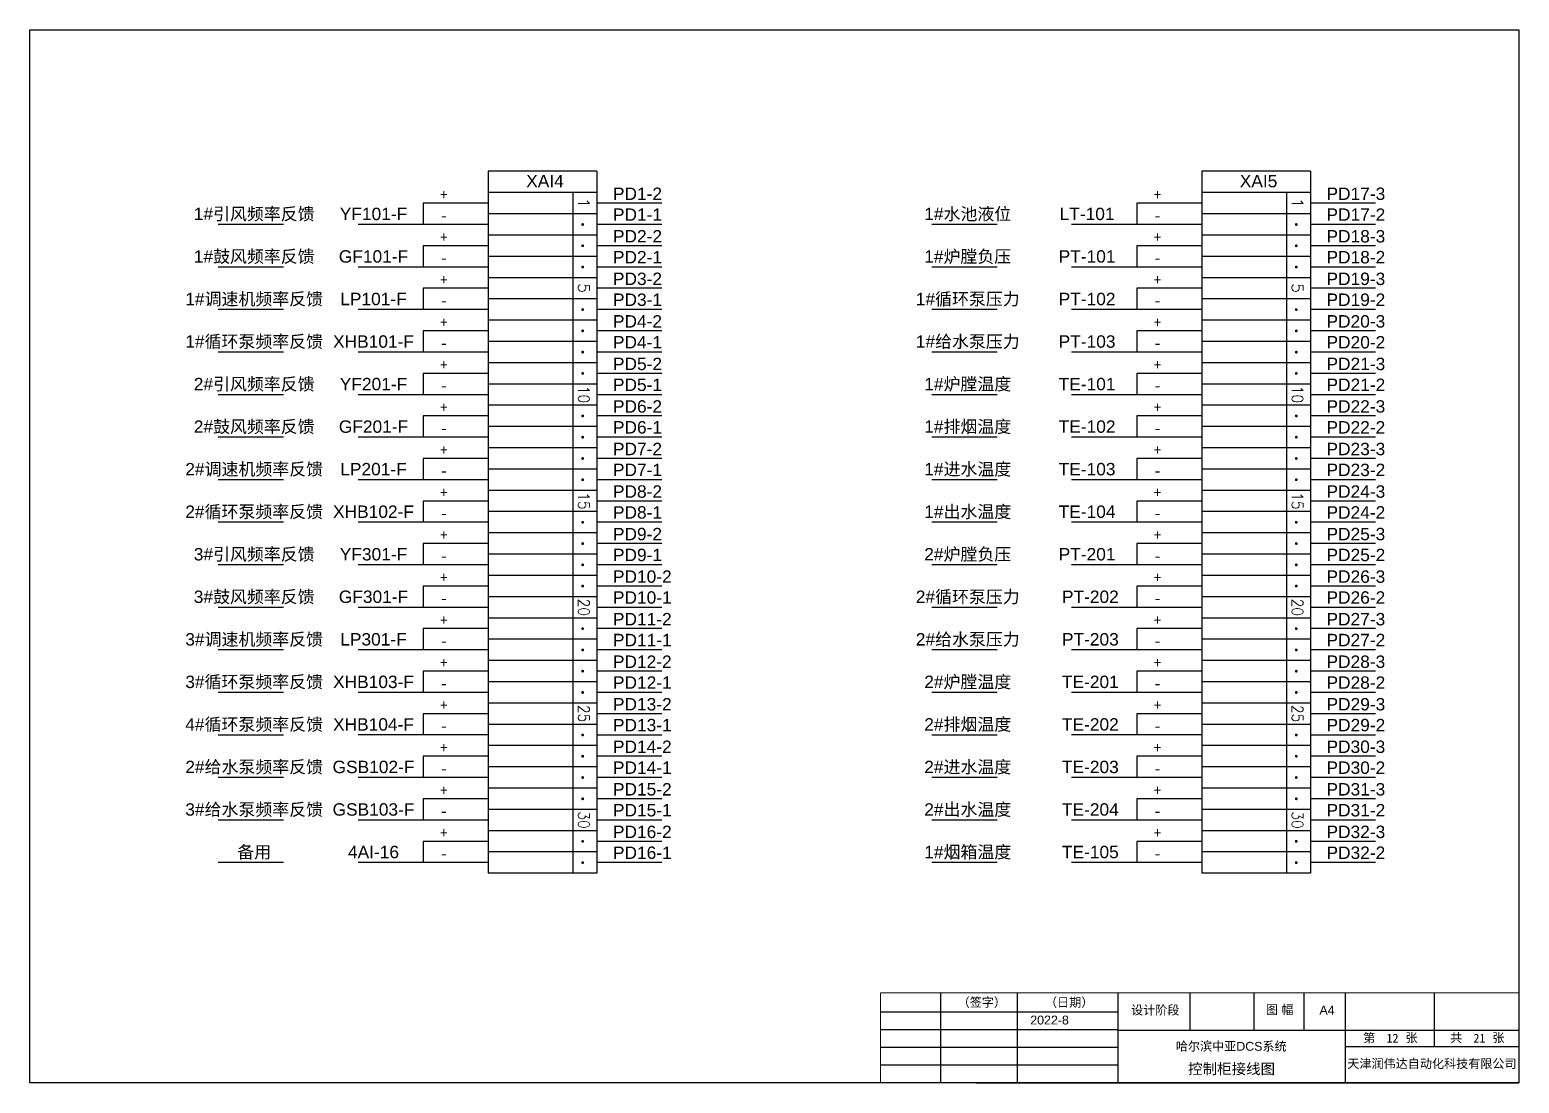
# Model space of a CAD drawing. Extents: x -156069 to -122631, y 9787 to 31117.
# Drawn here: x -151196 to -146995, y 13351 to 16323 of the extents above; entities that cross this region are included whole.
import ezdxf
from ezdxf.enums import TextEntityAlignment as Align

# ---------------------------------------------------------------- set-up
doc = ezdxf.new("R2010")
doc.units = 0
doc.layers.get('0').update_dxf_attribs({"linetype": 'CONTINUOUS'})
doc.layers.add('1', color=143, linetype='CONTINUOUS')
doc.layers.add('TEXT', color=3, linetype='CONTINUOUS')
doc.styles.add('Arial', font='arial.ttf')
doc.styles.add('ROMAND', font='romand')
doc.styles.get("Standard").update_dxf_attribs({"font": ''})
doc.styles.get('Standard').set_extended_font_data('SimSun')

msp = doc.modelspace()

# ---------------------------------------------------------------- linework, layer by layer
at = {"color": 1}
for p, q in [((-149902.62631, 15923.51787), (-149902.62631, 13943.51783)), ((-149596.56258, 15923.51787), (-149902.62631, 15923.51787)), ((-149596.56258, 15923.51787), (-149596.56258, 13943.51783)), ((-147889.70338, 15923.51787), (-147889.70338, 13943.51783)), ((-147583.63965, 15923.51787), (-147889.70338, 15923.51787)), ((-147583.63965, 15923.51787), (-147583.63965, 13943.51783)), ((-149596.56258, 15863.51783), (-149902.62631, 15863.51783)), ((-149663.89815, 15863.51783), (-149663.89815, 13943.51783)), ((-149596.56258, 15863.51785), (-149596.56258, 15803.47633)), ((-147583.63965, 15863.51783), (-147889.70338, 15863.51783)), ((-147650.97521, 15863.51783), (-147650.97521, 13943.51783)), ((-147583.63965, 15863.51785), (-147583.63965, 15803.47633)), ((-149596.56258, 15803.51783), (-149902.62631, 15803.51783)), ((-147583.63965, 15803.51783), (-147889.70338, 15803.51783)), ((-149596.56258, 15743.51783), (-149902.62631, 15743.51783)), ((-147583.63965, 15743.51783), (-147889.70338, 15743.51783)), ((-149596.56258, 15683.51783), (-149902.62631, 15683.51783)), ((-147583.63965, 15683.51783), (-147889.70338, 15683.51783)), ((-149596.56258, 15623.51783), (-149902.62631, 15623.51783)), ((-147583.63965, 15623.51783), (-147889.70338, 15623.51783)), ((-149596.56258, 15563.51783), (-149902.62631, 15563.51783)), ((-147583.63965, 15563.51783), (-147889.70338, 15563.51783)), ((-149596.56258, 15503.51783), (-149902.62631, 15503.51783)), ((-147583.63965, 15503.51783), (-147889.70338, 15503.51783)), ((-149596.56258, 15443.51783), (-149902.62631, 15443.51783)), ((-147583.63965, 15443.51783), (-147889.70338, 15443.51783)), ((-149596.56258, 15383.51783), (-149902.62631, 15383.51783)), ((-147583.63965, 15383.51783), (-147889.70338, 15383.51783)), ((-149596.56258, 15323.51783), (-149902.62631, 15323.51783)), ((-147583.63965, 15323.51783), (-147889.70338, 15323.51783)), ((-149596.56258, 15263.51783), (-149902.62631, 15263.51783)), ((-147583.63965, 15263.51783), (-147889.70338, 15263.51783)), ((-149596.56258, 15203.51783), (-149902.62631, 15203.51783)), ((-147583.63965, 15203.51783), (-147889.70338, 15203.51783)), ((-149596.56258, 15143.51783), (-149902.62631, 15143.51783)), ((-147583.63965, 15143.51783), (-147889.70338, 15143.51783)), ((-149596.56258, 15083.51783), (-149902.62631, 15083.51783)), ((-147583.63965, 15083.51783), (-147889.70338, 15083.51783)), ((-149596.56258, 15023.51783), (-149902.62631, 15023.51783)), ((-147583.63965, 15023.51783), (-147889.70338, 15023.51783)), ((-149596.56258, 14963.51783), (-149902.62631, 14963.51783)), ((-147583.63965, 14963.51783), (-147889.70338, 14963.51783)), ((-149596.56258, 14903.51783), (-149902.62631, 14903.51783)), ((-147583.63965, 14903.51783), (-147889.70338, 14903.51783)), ((-149596.56258, 14843.51783), (-149902.62631, 14843.51783)), ((-147583.63965, 14843.51783), (-147889.70338, 14843.51783)), ((-149596.56258, 14783.51783), (-149902.62631, 14783.51783)), ((-147583.63965, 14783.51783), (-147889.70338, 14783.51783)), ((-149596.56258, 14723.51783), (-149902.62631, 14723.51783)), ((-147583.63965, 14723.51783), (-147889.70338, 14723.51783)), ((-149596.56258, 14663.51783), (-149902.62631, 14663.51783)), ((-147583.63965, 14663.51783), (-147889.70338, 14663.51783)), ((-149596.56258, 14603.51783), (-149902.62631, 14603.51783)), ((-147583.63965, 14603.51783), (-147889.70338, 14603.51783)), ((-149596.56258, 14543.51783), (-149902.62631, 14543.51783)), ((-147583.63965, 14543.51783), (-147889.70338, 14543.51783)), ((-149596.56258, 14483.51783), (-149902.62631, 14483.51783)), ((-147583.63965, 14483.51783), (-147889.70338, 14483.51783)), ((-149596.56258, 14423.51783), (-149902.62631, 14423.51783)), ((-149596.56258, 14423.51783), (-149902.62631, 14423.51783)), ((-147583.63965, 14423.51783), (-147889.70338, 14423.51783)), ((-147583.63965, 14423.51783), (-147889.70338, 14423.51783)), ((-149596.56258, 14363.51783), (-149902.62631, 14363.51783)), ((-147583.63965, 14363.51783), (-147889.70338, 14363.51783)), ((-149596.56258, 14303.51783), (-149902.62631, 14303.51783)), ((-147583.63965, 14303.51783), (-147889.70338, 14303.51783)), ((-149596.56258, 14243.51783), (-149902.62631, 14243.51783)), ((-147583.63965, 14243.51783), (-147889.70338, 14243.51783)), ((-149596.56258, 14183.51783), (-149902.62631, 14183.51783)), ((-147583.63965, 14183.51783), (-147889.70338, 14183.51783)), ((-149596.56258, 14123.51783), (-149902.62631, 14123.51783)), ((-147583.63965, 14123.51783), (-147889.70338, 14123.51783)), ((-149596.56258, 14063.51783), (-149902.62631, 14063.51783)), ((-147583.63965, 14063.51783), (-147889.70338, 14063.51783)), ((-149596.56258, 14003.51783), (-149902.62631, 14003.51783)), ((-147583.63965, 14003.51783), (-147889.70338, 14003.51783)), ((-149596.56258, 13943.51783), (-149902.62631, 13943.51783)), ((-147583.63965, 13943.51783), (-147889.70338, 13943.51783))]:
    msp.add_line(p, q, dxfattribs=at)
for p, q in [((-149902.62631, 15833.51784), (-150086.33993, 15833.51784)), ((-150086.33993, 15833.51784), (-150086.33993, 15773.51783)), ((-147889.70338, 15833.51784), (-148073.41699, 15833.51784)), ((-148073.41699, 15833.51784), (-148073.41699, 15773.51783)), ((-150480.58121, 15773.43479), (-150664.29482, 15773.43479)), ((-150086.33993, 15773.51783), (-150270.05354, 15773.51783)), ((-149902.62631, 15773.51783), (-150086.33993, 15773.51783)), ((-148467.65828, 15773.43479), (-148651.37189, 15773.43479)), ((-148073.41699, 15773.51783), (-148257.13061, 15773.51783)), ((-147889.70338, 15773.51783), (-148073.41699, 15773.51783)), ((-149902.62631, 15713.51782), (-150086.33993, 15713.51782)), ((-150086.33993, 15713.51782), (-150086.33993, 15653.51781)), ((-147889.70338, 15713.51782), (-148073.41699, 15713.51782)), ((-148073.41699, 15713.51782), (-148073.41699, 15653.51781)), ((-150480.58121, 15653.43477), (-150664.29482, 15653.43477)), ((-150086.33993, 15653.51781), (-150270.05354, 15653.51781)), ((-149902.62631, 15653.51781), (-150086.33993, 15653.51781)), ((-148467.65828, 15653.43477), (-148651.37189, 15653.43477)), ((-148073.41699, 15653.51781), (-148257.13061, 15653.51781)), ((-147889.70338, 15653.51781), (-148073.41699, 15653.51781)), ((-149902.62631, 15593.51782), (-150086.33993, 15593.51782)), ((-150086.33993, 15593.51782), (-150086.33993, 15533.51781)), ((-147889.70338, 15593.51782), (-148073.41699, 15593.51782)), ((-148073.41699, 15593.51782), (-148073.41699, 15533.51781)), ((-150480.58121, 15533.43477), (-150664.29482, 15533.43477)), ((-150086.33993, 15533.51781), (-150270.05354, 15533.51781)), ((-149902.62631, 15533.51781), (-150086.33993, 15533.51781)), ((-148467.65828, 15533.43477), (-148651.37189, 15533.43477)), ((-148073.41699, 15533.51781), (-148257.13061, 15533.51781)), ((-147889.70338, 15533.51781), (-148073.41699, 15533.51781)), ((-149902.62631, 15473.51782), (-150086.33993, 15473.51782)), ((-150086.33993, 15473.51782), (-150086.33993, 15413.51781)), ((-147889.70338, 15473.51782), (-148073.41699, 15473.51782)), ((-148073.41699, 15473.51782), (-148073.41699, 15413.51781)), ((-150480.58121, 15413.43477), (-150664.29482, 15413.43477)), ((-150086.33993, 15413.51781), (-150270.05354, 15413.51781)), ((-149902.62631, 15413.51781), (-150086.33993, 15413.51781)), ((-148467.65828, 15413.43477), (-148651.37189, 15413.43477)), ((-148073.41699, 15413.51781), (-148257.13061, 15413.51781)), ((-147889.70338, 15413.51781), (-148073.41699, 15413.51781)), ((-149902.62631, 15353.51782), (-150086.33993, 15353.51782)), ((-150086.33993, 15353.51782), (-150086.33993, 15293.51781)), ((-147889.70338, 15353.51782), (-148073.41699, 15353.51782)), ((-148073.41699, 15353.51782), (-148073.41699, 15293.51781)), ((-150086.33993, 15293.51781), (-150270.05354, 15293.51781)), ((-149902.62631, 15293.51781), (-150086.33993, 15293.51781)), ((-148073.41699, 15293.51781), (-148257.13061, 15293.51781)), ((-147889.70338, 15293.51781), (-148073.41699, 15293.51781)), ((-150480.58121, 15293.43477), (-150664.29482, 15293.43477)), ((-148467.65828, 15293.43477), (-148651.37189, 15293.43477)), ((-149902.62631, 15233.51782), (-150086.33993, 15233.51782)), ((-150086.33993, 15233.51782), (-150086.33993, 15173.51781)), ((-147889.70338, 15233.51782), (-148073.41699, 15233.51782)), ((-148073.41699, 15233.51782), (-148073.41699, 15173.51781)), ((-150480.58121, 15173.43477), (-150664.29482, 15173.43477)), ((-150086.33993, 15173.51781), (-150270.05354, 15173.51781)), ((-149902.62631, 15173.51781), (-150086.33993, 15173.51781)), ((-148467.65828, 15173.43477), (-148651.37189, 15173.43477)), ((-148073.41699, 15173.51781), (-148257.13061, 15173.51781)), ((-147889.70338, 15173.51781), (-148073.41699, 15173.51781)), ((-149902.62631, 15113.51782), (-150086.33993, 15113.51782)), ((-150086.33993, 15113.51782), (-150086.33993, 15053.51781)), ((-147889.70338, 15113.51782), (-148073.41699, 15113.51782)), ((-148073.41699, 15113.51782), (-148073.41699, 15053.51781)), ((-150480.58121, 15053.43477), (-150664.29482, 15053.43477)), ((-150086.33993, 15053.51781), (-150270.05354, 15053.51781)), ((-149902.62631, 15053.51781), (-150086.33993, 15053.51781)), ((-148467.65828, 15053.43477), (-148651.37189, 15053.43477)), ((-148073.41699, 15053.51781), (-148257.13061, 15053.51781)), ((-147889.70338, 15053.51781), (-148073.41699, 15053.51781)), ((-149902.62631, 14993.51782), (-150086.33993, 14993.51782)), ((-150086.33993, 14993.51782), (-150086.33993, 14933.51781)), ((-147889.70338, 14993.51782), (-148073.41699, 14993.51782)), ((-148073.41699, 14993.51782), (-148073.41699, 14933.51781)), ((-150480.58121, 14933.43477), (-150664.29482, 14933.43477)), ((-150086.33993, 14933.51781), (-150270.05354, 14933.51781)), ((-149902.62631, 14933.51781), (-150086.33993, 14933.51781)), ((-148467.65828, 14933.43477), (-148651.37189, 14933.43477)), ((-148073.41699, 14933.51781), (-148257.13061, 14933.51781)), ((-147889.70338, 14933.51781), (-148073.41699, 14933.51781)), ((-149902.62631, 14873.51782), (-150086.33993, 14873.51782)), ((-150086.33993, 14873.51782), (-150086.33993, 14813.51781)), ((-147889.70338, 14873.51782), (-148073.41699, 14873.51782)), ((-148073.41699, 14873.51782), (-148073.41699, 14813.51781)), ((-150480.58121, 14813.43477), (-150664.29482, 14813.43477)), ((-150086.33993, 14813.51781), (-150270.05354, 14813.51781)), ((-149902.62631, 14813.51781), (-150086.33993, 14813.51781)), ((-148467.65828, 14813.43477), (-148651.37189, 14813.43477)), ((-148073.41699, 14813.51781), (-148257.13061, 14813.51781)), ((-147889.70338, 14813.51781), (-148073.41699, 14813.51781)), ((-149902.62631, 14753.51782), (-150086.33993, 14753.51782)), ((-150086.33993, 14753.51782), (-150086.33993, 14693.51781)), ((-147889.70338, 14753.51782), (-148073.41699, 14753.51782)), ((-148073.41699, 14753.51782), (-148073.41699, 14693.51781)), ((-150480.58121, 14693.43475), (-150664.29482, 14693.43475)), ((-150086.33993, 14693.51781), (-150270.05354, 14693.51781)), ((-149902.62631, 14693.51781), (-150086.33993, 14693.51781)), ((-148467.65828, 14693.43475), (-148651.37189, 14693.43475)), ((-148073.41699, 14693.51781), (-148257.13061, 14693.51781)), ((-147889.70338, 14693.51781), (-148073.41699, 14693.51781)), ((-149902.62631, 14633.51782), (-150086.33993, 14633.51782)), ((-150086.33993, 14633.51782), (-150086.33993, 14573.51781)), ((-147889.70338, 14633.51782), (-148073.41699, 14633.51782)), ((-148073.41699, 14633.51782), (-148073.41699, 14573.51781)), ((-150480.58121, 14573.43475), (-150664.29482, 14573.43475)), ((-150086.33993, 14573.51781), (-150270.05354, 14573.51781)), ((-149902.62631, 14573.51781), (-150086.33993, 14573.51781)), ((-148467.65828, 14573.43475), (-148651.37189, 14573.43475)), ((-148073.41699, 14573.51781), (-148257.13061, 14573.51781)), ((-147889.70338, 14573.51781), (-148073.41699, 14573.51781)), ((-149902.62631, 14513.51782), (-150086.33993, 14513.51782)), ((-150086.33993, 14513.51782), (-150086.33993, 14453.51781)), ((-147889.70338, 14513.51782), (-148073.41699, 14513.51782)), ((-148073.41699, 14513.51782), (-148073.41699, 14453.51781)), ((-150480.58121, 14453.43475), (-150664.29482, 14453.43475)), ((-150086.33993, 14453.51781), (-150270.05354, 14453.51781)), ((-149902.62631, 14453.51781), (-150086.33993, 14453.51781)), ((-148467.65828, 14453.43475), (-148651.37189, 14453.43475)), ((-148073.41699, 14453.51781), (-148257.13061, 14453.51781)), ((-147889.70338, 14453.51781), (-148073.41699, 14453.51781)), ((-149902.62631, 14393.51782), (-150086.33993, 14393.51782)), ((-150086.33993, 14393.51782), (-150086.33993, 14333.51781)), ((-147889.70338, 14393.51782), (-148073.41699, 14393.51782)), ((-148073.41699, 14393.51782), (-148073.41699, 14333.51781)), ((-150480.58121, 14333.43475), (-150664.29482, 14333.43475)), ((-150086.33993, 14333.51781), (-150270.05354, 14333.51781)), ((-149902.62631, 14333.51781), (-150086.33993, 14333.51781)), ((-148467.65828, 14333.43475), (-148651.37189, 14333.43475)), ((-148073.41699, 14333.51781), (-148257.13061, 14333.51781)), ((-147889.70338, 14333.51781), (-148073.41699, 14333.51781)), ((-149902.62631, 14273.51782), (-150086.33993, 14273.51782)), ((-150086.33993, 14273.51782), (-150086.33993, 14213.51781)), ((-147889.70338, 14273.51782), (-148073.41699, 14273.51782)), ((-148073.41699, 14273.51782), (-148073.41699, 14213.51781)), ((-150480.58121, 14213.43475), (-150664.29482, 14213.43475)), ((-150086.33993, 14213.51781), (-150270.05354, 14213.51781)), ((-149902.62631, 14213.51781), (-150086.33993, 14213.51781)), ((-148467.65828, 14213.43475), (-148651.37189, 14213.43475)), ((-148073.41699, 14213.51781), (-148257.13061, 14213.51781)), ((-147889.70338, 14213.51781), (-148073.41699, 14213.51781)), ((-149902.62631, 14153.51782), (-150086.33993, 14153.51782)), ((-150086.33993, 14153.51782), (-150086.33993, 14093.51781)), ((-147889.70338, 14153.51782), (-148073.41699, 14153.51782)), ((-148073.41699, 14153.51782), (-148073.41699, 14093.51781)), ((-150480.58121, 14093.43475), (-150664.29482, 14093.43475)), ((-150086.33993, 14093.51781), (-150270.05354, 14093.51781)), ((-149902.62631, 14093.51781), (-150086.33993, 14093.51781)), ((-148467.65828, 14093.43475), (-148651.37189, 14093.43475)), ((-148073.41699, 14093.51781), (-148257.13061, 14093.51781)), ((-147889.70338, 14093.51781), (-148073.41699, 14093.51781)), ((-149902.62631, 14033.51782), (-150086.33993, 14033.51782)), ((-150086.33993, 14033.51782), (-150086.33993, 13973.51781)), ((-147889.70338, 14033.51782), (-148073.41699, 14033.51782)), ((-148073.41699, 14033.51782), (-148073.41699, 13973.51781)), ((-150480.58121, 13973.43475), (-150664.29482, 13973.43475)), ((-150086.33993, 13973.51781), (-150270.05354, 13973.51781)), ((-149902.62631, 13973.51781), (-150086.33993, 13973.51781)), ((-148467.65828, 13973.43475), (-148651.37189, 13973.43475)), ((-148073.41699, 13973.51781), (-148257.13061, 13973.51781)), ((-147889.70338, 13973.51781), (-148073.41699, 13973.51781))]:
    msp.add_line(p, q)
at = {"color": 0}
for p, q in [((-149412.84897, 15833.49709), (-149596.56258, 15833.49709)), ((-147399.92604, 15833.49709), (-147583.63965, 15833.49709)), ((-149412.84897, 15773.49709), (-149596.56258, 15773.49709)), ((-147399.92604, 15773.49709), (-147583.63965, 15773.49709)), ((-149412.84897, 15713.49709), (-149596.56258, 15713.49709)), ((-147399.92604, 15713.49709), (-147583.63965, 15713.49709)), ((-149412.84897, 15653.49709), (-149596.56258, 15653.49709)), ((-147399.92604, 15653.49709), (-147583.63965, 15653.49709)), ((-149412.84897, 15593.49709), (-149596.56258, 15593.49709)), ((-147399.92604, 15593.49709), (-147583.63965, 15593.49709)), ((-149412.84897, 15533.49709), (-149596.56258, 15533.49709)), ((-147399.92604, 15533.49709), (-147583.63965, 15533.49709)), ((-149412.84897, 15473.49709), (-149596.56258, 15473.49709)), ((-147399.92604, 15473.49709), (-147583.63965, 15473.49709)), ((-149412.84897, 15413.49709), (-149596.56258, 15413.49709)), ((-147399.92604, 15413.49709), (-147583.63965, 15413.49709)), ((-149412.84897, 15353.49709), (-149596.56258, 15353.49709)), ((-147399.92604, 15353.49709), (-147583.63965, 15353.49709)), ((-149412.84897, 15293.49709), (-149596.56258, 15293.49709)), ((-147399.92604, 15293.49709), (-147583.63965, 15293.49709)), ((-149412.84897, 15233.49709), (-149596.56258, 15233.49709)), ((-147399.92604, 15233.49709), (-147583.63965, 15233.49709)), ((-149412.84897, 15173.49709), (-149596.56258, 15173.49709)), ((-147399.92604, 15173.49709), (-147583.63965, 15173.49709)), ((-149412.84897, 15113.49709), (-149596.56258, 15113.49709)), ((-147399.92604, 15113.49709), (-147583.63965, 15113.49709)), ((-149412.84897, 15053.49709), (-149596.56258, 15053.49709)), ((-147399.92604, 15053.49709), (-147583.63965, 15053.49709)), ((-149412.84897, 14993.49709), (-149596.56258, 14993.49709)), ((-147399.92604, 14993.49709), (-147583.63965, 14993.49709)), ((-149412.84897, 14933.49709), (-149596.56258, 14933.49709)), ((-147399.92604, 14933.49709), (-147583.63965, 14933.49709)), ((-149412.84897, 14873.49709), (-149596.56258, 14873.49709)), ((-147399.92604, 14873.49709), (-147583.63965, 14873.49709)), ((-149412.84897, 14813.49709), (-149596.56258, 14813.49709)), ((-147399.92604, 14813.49709), (-147583.63965, 14813.49709)), ((-149412.84897, 14753.49709), (-149596.56258, 14753.49709)), ((-147399.92604, 14753.49709), (-147583.63965, 14753.49709)), ((-149412.84897, 14693.49709), (-149596.56258, 14693.49709)), ((-147399.92604, 14693.49709), (-147583.63965, 14693.49709)), ((-149412.84897, 14633.49709), (-149596.56258, 14633.49709)), ((-147399.92604, 14633.49709), (-147583.63965, 14633.49709)), ((-149412.84897, 14573.49709), (-149596.56258, 14573.49709)), ((-147399.92604, 14573.49709), (-147583.63965, 14573.49709)), ((-149412.84897, 14513.49709), (-149596.56258, 14513.49709)), ((-147399.92604, 14513.49709), (-147583.63965, 14513.49709)), ((-149412.84897, 14453.49709), (-149596.56258, 14453.49709)), ((-147399.92604, 14453.49709), (-147583.63965, 14453.49709)), ((-149412.84897, 14393.49709), (-149596.56258, 14393.49709)), ((-147399.92604, 14393.49709), (-147583.63965, 14393.49709)), ((-149412.84897, 14333.49709), (-149596.56258, 14333.49709)), ((-147399.92604, 14333.49709), (-147583.63965, 14333.49709)), ((-149412.84897, 14273.49709), (-149596.56258, 14273.49709)), ((-147399.92604, 14273.49709), (-147583.63965, 14273.49709)), ((-149412.84897, 14213.49709), (-149596.56258, 14213.49709)), ((-147399.92604, 14213.49709), (-147583.63965, 14213.49709)), ((-149412.84897, 14153.49709), (-149596.56258, 14153.49709)), ((-147399.92604, 14153.49709), (-147583.63965, 14153.49709)), ((-149412.84897, 14093.49709), (-149596.56258, 14093.49709)), ((-147399.92604, 14093.49709), (-147583.63965, 14093.49709)), ((-149412.84897, 14033.49709), (-149596.56258, 14033.49709)), ((-147399.92604, 14033.49709), (-147583.63965, 14033.49709)), ((-147399.92604, 14033.49709), (-147583.63965, 14033.49709)), ((-149412.84897, 13973.49709), (-149596.56258, 13973.49709)), ((-147399.92604, 13973.49709), (-147583.63965, 13973.49709)), ((-147399.92604, 13973.49709), (-147583.63965, 13973.49709))]:
    msp.add_line(p, q, dxfattribs=at)
at = {"layer": '1'}
for p, q in [((-151196.11883, 16322.76884), (-146996.11885, 16322.76884)), ((-151196.11883, 13352.76884), (-151196.11883, 16322.76884)), ((-146996.11885, 16322.76884), (-146996.11885, 13352.76884)), ((-148626.96843, 13606.24269), (-148626.96843, 13351.94418)), ((-148410.59717, 13606.24269), (-148410.59717, 13351.94418)), ((-148127.17739, 13606.24269), (-148127.17739, 13351.94418)), ((-147923.67937, 13606.24269), (-147923.67937, 13501.33555)), ((-147743.05158, 13606.24269), (-147743.05158, 13501.33555)), ((-147602.28064, 13606.24269), (-147602.28064, 13501.33555)), ((-147485.66568, 13606.24269), (-147485.66568, 13351.94418)), ((-147234.45785, 13606.24269), (-147234.45785, 13453.47743)), ((-148796.1189, 13552.76884), (-148127.17739, 13552.76884)), ((-148796.1189, 13502.76884), (-148127.17739, 13502.76884)), ((-148127.17739, 13501.33555), (-147381.65458, 13501.33555)), ((-147382.91919, 13501.33555), (-146996.11885, 13501.33555)), ((-148796.1189, 13452.76884), (-148127.17739, 13452.76884)), ((-146996.11885, 13453.47743), (-147485.66568, 13453.47743)), ((-148796.1189, 13402.76884), (-148127.17739, 13402.76884)), ((-146996.11885, 13352.76884), (-151196.11883, 13352.76884)), ((-148527.5438, 13352.76884), (-148796.1189, 13352.76885)), ((-148527.5438, 13352.76884), (-146996.11885, 13352.76884))]:
    msp.add_line(p, q, dxfattribs=at)
at = {"layer": '1', "const_width": 3}
for points in [[(-148796.1189, 13606.24269), (-146996.11885, 13606.24269)], [(-148796.1189, 13352.76885), (-148796.1189, 13606.24269)]]:
    msp.add_lwpolyline(points, dxfattribs=at)
at = {"layer": 'TEXT', "const_width": 3.9501}
for points in [[(-149636.49801, 15775.49288, 1), (-149636.49801, 15771.54278, 1)], [(-147623.57508, 15775.49288, 1), (-147623.57508, 15771.54278, 1)], [(-149636.49801, 15715.49288, 1), (-149636.49801, 15711.54278, 1)], [(-147623.57508, 15715.49288, 1), (-147623.57508, 15711.54278, 1)], [(-149636.49801, 15655.49288, 1), (-149636.49801, 15651.54278, 1)], [(-147623.57508, 15655.49288, 1), (-147623.57508, 15651.54278, 1)], [(-149636.49801, 15535.49288, 1), (-149636.49801, 15531.54278, 1)], [(-147623.57508, 15535.49288, 1), (-147623.57508, 15531.54278, 1)], [(-149636.49801, 15475.49288, 1), (-149636.49801, 15471.54278, 1)], [(-147623.57508, 15475.49288, 1), (-147623.57508, 15471.54278, 1)], [(-149636.49801, 15415.49288, 1), (-149636.49801, 15411.54278, 1)], [(-147623.57508, 15415.49288, 1), (-147623.57508, 15411.54278, 1)], [(-149636.49801, 15355.49288, 1), (-149636.49801, 15351.54278, 1)], [(-147623.57508, 15355.49288, 1), (-147623.57508, 15351.54278, 1)], [(-149636.49801, 15235.49288, 1), (-149636.49801, 15231.54278, 1)], [(-147623.57508, 15235.49288, 1), (-147623.57508, 15231.54278, 1)], [(-149636.49801, 15175.49288, 1), (-149636.49801, 15171.54278, 1)], [(-147623.57508, 15175.49288, 1), (-147623.57508, 15171.54278, 1)], [(-149636.49801, 15115.49288, 1), (-149636.49801, 15111.54278, 1)], [(-147623.57508, 15115.49288, 1), (-147623.57508, 15111.54278, 1)], [(-149636.49801, 15055.49288, 1), (-149636.49801, 15051.54278, 1)], [(-147623.57508, 15055.49288, 1), (-147623.57508, 15051.54278, 1)], [(-149636.49801, 14935.49288, 1), (-149636.49801, 14931.54278, 1)], [(-147623.57508, 14935.49288, 1), (-147623.57508, 14931.54278, 1)], [(-149636.49801, 14875.49288, 1), (-149636.49801, 14871.54278, 1)], [(-147623.57508, 14875.49288, 1), (-147623.57508, 14871.54278, 1)], [(-149636.49801, 14815.49288, 1), (-149636.49801, 14811.54278, 1)], [(-147623.57508, 14815.49288, 1), (-147623.57508, 14811.54278, 1)], [(-149636.49801, 14755.49288, 1), (-149636.49801, 14751.54278, 1)], [(-147623.57508, 14755.49288, 1), (-147623.57508, 14751.54278, 1)], [(-149636.49801, 14635.49288, 1), (-149636.49801, 14631.54278, 1)], [(-147623.57508, 14635.49288, 1), (-147623.57508, 14631.54278, 1)], [(-149636.49801, 14575.49288, 1), (-149636.49801, 14571.54278, 1)], [(-147623.57508, 14575.49288, 1), (-147623.57508, 14571.54278, 1)], [(-149636.49801, 14515.49288, 1), (-149636.49801, 14511.54278, 1)], [(-147623.57508, 14515.49288, 1), (-147623.57508, 14511.54278, 1)], [(-149636.49801, 14455.49288, 1), (-149636.49801, 14451.54278, 1)], [(-147623.57508, 14455.49288, 1), (-147623.57508, 14451.54278, 1)], [(-149636.49801, 14335.49288, 1), (-149636.49801, 14331.54278, 1)], [(-147623.57508, 14335.49288, 1), (-147623.57508, 14331.54278, 1)], [(-149636.49801, 14275.49288, 1), (-149636.49801, 14271.54278, 1)], [(-147623.57508, 14275.49288, 1), (-147623.57508, 14271.54278, 1)], [(-149636.49801, 14215.49288, 1), (-149636.49801, 14211.54278, 1)], [(-147623.57508, 14215.49288, 1), (-147623.57508, 14211.54278, 1)], [(-149636.49801, 14155.49288, 1), (-149636.49801, 14151.54278, 1)], [(-147623.57508, 14155.49288, 1), (-147623.57508, 14151.54278, 1)], [(-149636.49801, 14035.49288, 1), (-149636.49801, 14031.54278, 1)], [(-147623.57508, 14035.49288, 1), (-147623.57508, 14031.54278, 1)], [(-149636.49801, 13975.49288, 1), (-149636.49801, 13971.54278, 1)], [(-147623.57508, 13975.49288, 1), (-147623.57508, 13971.54278, 1)]]:
    msp.add_lwpolyline(points, format="xyb", close=True, dxfattribs=at)

# ---------------------------------------------------------------- texts
at = {"layer": '1', "style": 'Arial'}
for s, p in [('（签字）', (-148578.72135, 13566.84092)), ('（日期）', (-148332.28427, 13566.84092)), ('设计阶段', (-148089.50452, 13544.87627)), ('图 幅', (-147709.24366, 13546.01976)), ('2022-8', (-148373.86176, 13516.9255)), ('A4', (-147558.12017, 13544.92425))]:
    msp.add_text(s, height=25, dxfattribs=at).set_placement(p)
at = {"layer": '1'}
for s, p in [('第     张', (-147434.6426, 13466.82003)), ('12', (-147369.08372, 13465.76494)), ('共     张', (-147189.45912, 13466.82003)), ('21', (-147123.90024, 13465.76494))]:
    msp.add_text(s, height=25, dxfattribs=at).set_placement(p)
at = {"layer": '1', "style": 'Arial'}
for s, height, p in [('哈尔滨中亚DCS系统', 25, (-147806.96696, 13455.31281)), ('控制柜接线图', 30, (-147805.95944, 13391.84145)), ('天津润伟达自动化科技有限公司', 25, (-147240.77101, 13406.28636))]:
    msp.add_text(s, height=height, dxfattribs=at).set_placement(p, align=Align.MIDDLE_CENTER)
at = {"layer": 'TEXT', "style": 'Arial'}
for s, p in [('XAI4', (-149742.76684, 15878.51348)), ('XAI5', (-147729.84391, 15878.51348))]:
    msp.add_text(s, height=35, dxfattribs=at).set_placement(p, align=Align.CENTER)
at = {"layer": 'TEXT'}
for s, p in [('+', (-150038.16133, 15842.80953)), ('+', (-148025.2384, 15842.80953)), ('-', (-150038.16133, 15783.90552)), ('-', (-148025.2384, 15783.90552)), ('+', (-150038.16133, 15722.80953)), ('+', (-148025.2384, 15722.80953)), ('-', (-150038.16133, 15663.90552)), ('-', (-148025.2384, 15663.90552)), ('+', (-150038.16133, 15602.80953)), ('+', (-148025.2384, 15602.80953)), ('-', (-150038.16133, 15543.90552)), ('-', (-148025.2384, 15543.90552)), ('+', (-150038.16133, 15482.80953)), ('+', (-148025.2384, 15482.80953)), ('-', (-150038.16133, 15423.90552)), ('-', (-148025.2384, 15423.90552)), ('+', (-150038.16133, 15362.80953)), ('+', (-148025.2384, 15362.80953)), ('-', (-150038.16133, 15303.90552)), ('-', (-148025.2384, 15303.90552)), ('+', (-150038.16133, 15242.80953)), ('+', (-148025.2384, 15242.80953)), ('-', (-150038.16133, 15183.90552)), ('-', (-148025.2384, 15183.90552)), ('+', (-150038.16133, 15122.80953)), ('+', (-148025.2384, 15122.80953)), ('-', (-150038.16133, 15063.90552)), ('-', (-148025.2384, 15063.90552)), ('+', (-150038.16133, 15002.80953)), ('+', (-148025.2384, 15002.80953)), ('-', (-150038.16133, 14943.90552)), ('-', (-148025.2384, 14943.90552)), ('+', (-150038.16133, 14882.80953)), ('+', (-148025.2384, 14882.80953)), ('-', (-150038.16133, 14823.90552)), ('-', (-148025.2384, 14823.90552)), ('+', (-150038.16133, 14762.80953)), ('+', (-148025.2384, 14762.80953)), ('-', (-150038.16133, 14703.90552)), ('-', (-148025.2384, 14703.90552)), ('+', (-150038.16133, 14642.80953)), ('+', (-148025.2384, 14642.80953)), ('-', (-150038.16133, 14583.90552)), ('-', (-148025.2384, 14583.90552)), ('+', (-150038.16133, 14522.80953)), ('+', (-148025.2384, 14522.80953)), ('-', (-150038.16133, 14463.90552)), ('-', (-148025.2384, 14463.90552)), ('+', (-150038.16133, 14402.80953)), ('+', (-148025.2384, 14402.80953)), ('-', (-150038.16133, 14343.90552)), ('-', (-148025.2384, 14343.90552)), ('+', (-150038.16133, 14282.80953)), ('+', (-148025.2384, 14282.80953)), ('-', (-150038.16133, 14223.90552)), ('-', (-148025.2384, 14223.90552)), ('+', (-150038.16133, 14162.80953)), ('+', (-148025.2384, 14162.80953)), ('-', (-150038.16133, 14103.90552)), ('-', (-148025.2384, 14103.90552)), ('+', (-150038.16133, 14042.80953)), ('+', (-148025.2384, 14042.80953)), ('-', (-150038.16133, 13983.90552)), ('-', (-148025.2384, 13983.90552))]:
    msp.add_text(s, height=30, dxfattribs=at).set_placement(p)
at = {"layer": 'TEXT', "style": 'ROMAND'}
for s, p in [('1', (-149649.00008, 15834.41728)), ('1', (-147636.07715, 15834.41728)), ('5', (-149649.00008, 15594.2512)), ('5', (-147636.07715, 15594.2512))]:
    msp.add_text(s, height=31.6008, rotation=270, dxfattribs=at).set_placement(p, align=Align.CENTER)
at = {"layer": 'TEXT', "color": 0, "style": 'Arial'}
for s, p in [('PD1-2', (-149551.1678, 15842.80953)), ('PD17-3', (-147538.24487, 15842.80953)), ('PD1-1', (-149551.1678, 15783.90552)), ('PD17-2', (-147538.24487, 15783.90552)), ('PD2-2', (-149551.1678, 15722.80953)), ('PD18-3', (-147538.24487, 15722.80953)), ('PD2-1', (-149551.1678, 15663.90552)), ('PD18-2', (-147538.24487, 15663.90552)), ('PD3-2', (-149551.1678, 15602.80953)), ('PD19-3', (-147538.24487, 15602.80953)), ('PD3-1', (-149551.1678, 15543.90552)), ('PD19-2', (-147538.24487, 15543.90552)), ('PD4-2', (-149551.1678, 15482.80953)), ('PD20-3', (-147538.24487, 15482.80953)), ('PD4-1', (-149551.1678, 15423.90552)), ('PD20-2', (-147538.24487, 15423.90552)), ('PD5-2', (-149551.1678, 15362.80953)), ('PD21-3', (-147538.24487, 15362.80953)), ('PD5-1', (-149551.1678, 15303.90552)), ('PD21-2', (-147538.24487, 15303.90552)), ('PD6-2', (-149551.1678, 15242.80953)), ('PD22-3', (-147538.24487, 15242.80953)), ('PD6-1', (-149551.1678, 15183.90552)), ('PD22-2', (-147538.24487, 15183.90552)), ('PD7-2', (-149551.1678, 15122.80953)), ('PD23-3', (-147538.24487, 15122.80953)), ('PD7-1', (-149551.1678, 15063.90552)), ('PD23-2', (-147538.24487, 15063.90552)), ('PD8-2', (-149551.1678, 15002.80953)), ('PD24-3', (-147538.24487, 15002.80953)), ('PD8-1', (-149551.1678, 14943.90552)), ('PD24-2', (-147538.24487, 14943.90552)), ('PD9-2', (-149551.1678, 14882.80953)), ('PD25-3', (-147538.24487, 14882.80953)), ('PD9-1', (-149551.1678, 14823.90552)), ('PD25-2', (-147538.24487, 14823.90552)), ('PD10-2', (-149551.1678, 14762.80953)), ('PD26-3', (-147538.24487, 14762.80953)), ('PD10-1', (-149551.1678, 14703.90552)), ('PD26-2', (-147538.24487, 14703.90552)), ('PD11-2', (-149551.1678, 14642.80953)), ('PD27-3', (-147538.24487, 14642.80953)), ('PD11-1', (-149551.1678, 14583.90552)), ('PD27-2', (-147538.24487, 14583.90552)), ('PD12-2', (-149551.1678, 14522.80953)), ('PD28-3', (-147538.24487, 14522.80953)), ('PD12-1', (-149551.1678, 14463.90552)), ('PD28-2', (-147538.24487, 14463.90552)), ('PD13-2', (-149551.1678, 14402.80953)), ('PD29-3', (-147538.24487, 14402.80953)), ('PD13-1', (-149551.1678, 14343.90552)), ('PD29-2', (-147538.24487, 14343.90552)), ('PD14-2', (-149551.1678, 14282.80953)), ('PD30-3', (-147538.24487, 14282.80953)), ('PD14-1', (-149551.1678, 14223.90552)), ('PD30-2', (-147538.24487, 14223.90552)), ('PD15-2', (-149551.1678, 14162.80953)), ('PD31-3', (-147538.24487, 14162.80953)), ('PD15-1', (-149551.1678, 14103.90552)), ('PD31-2', (-147538.24487, 14103.90552)), ('PD16-2', (-149551.1678, 14042.80953)), ('PD32-3', (-147538.24487, 14042.80953)), ('PD16-1', (-149551.1678, 13983.90552)), ('PD32-2', (-147538.24487, 13983.90552))]:
    msp.add_text(s, height=35, dxfattribs=at).set_placement(p)
for s, p in [('1#引风频率反馈', (-150563.15613, 15803.43494)), ('YF101-F', (-150226.53299, 15803.43494)), ('1#水池液位', (-148550.23319, 15803.43494)), ('LT-101', (-148213.61006, 15803.43494)), ('1#鼓风频率反馈', (-150563.15613, 15683.43492)), ('GF101-F', (-150226.53299, 15683.43494)), ('1#炉膛负压', (-148550.23319, 15683.43492)), ('PT-101', (-148213.61006, 15683.43494)), ('1#调速机频率反馈', (-150563.15613, 15563.43492)), ('LP101-F', (-150226.53299, 15563.43494)), ('1#循环泵压力', (-148550.23319, 15563.43492)), ('PT-102', (-148213.61006, 15563.43494)), ('1#循环泵频率反馈', (-150563.15613, 15443.43492)), ('1#给水泵压力', (-148550.23319, 15443.43492)), ('XHB101-F', (-150226.53299, 15443.43494)), ('PT-103', (-148213.61006, 15443.43494)), ('2#引风频率反馈', (-150563.15613, 15323.43492)), ('YF201-F', (-150226.53299, 15323.43494)), ('1#炉膛温度', (-148550.23319, 15323.43492)), ('TE-101', (-148213.61006, 15323.43494)), ('2#鼓风频率反馈', (-150563.15613, 15203.43492)), ('GF201-F', (-150226.53299, 15203.43496)), ('1#排烟温度', (-148550.23319, 15203.43492)), ('TE-102', (-148213.61006, 15203.43496)), ('2#调速机频率反馈', (-150563.15613, 15083.43492)), ('LP201-F', (-150226.53299, 15083.43494)), ('1#进水温度', (-148550.23319, 15083.43492)), ('TE-103', (-148213.61006, 15083.43494)), ('2#循环泵频率反馈', (-150563.15613, 14963.43492)), ('XHB102-F', (-150226.53299, 14963.43494)), ('1#出水温度', (-148550.23319, 14963.43492)), ('TE-104', (-148213.61006, 14963.43494)), ('3#引风频率反馈', (-150563.15613, 14843.43492)), ('YF301-F', (-150226.53299, 14843.43494)), ('2#炉膛负压', (-148550.23319, 14843.43492)), ('PT-201', (-148213.61006, 14843.43494)), ('3#鼓风频率反馈', (-150563.15613, 14723.4349)), ('GF301-F', (-150226.53299, 14723.43491)), ('2#循环泵压力', (-148550.23319, 14723.4349)), ('PT-202', (-148204.4283, 14723.43491)), ('3#调速机频率反馈', (-150563.15613, 14603.4349)), ('LP301-F', (-150226.53299, 14603.43491)), ('2#给水泵压力', (-148550.23319, 14603.4349)), ('PT-203', (-148204.4283, 14603.43491)), ('3#循环泵频率反馈', (-150563.15613, 14483.4349)), ('XHB103-F', (-150226.53299, 14483.43491)), ('2#炉膛温度', (-148550.23319, 14483.4349)), ('TE-201', (-148204.4283, 14483.43491)), ('4#循环泵频率反馈', (-150563.15613, 14363.4349)), ('XHB104-F', (-150226.53299, 14363.43493)), ('2#排烟温度', (-148550.23319, 14363.4349)), ('TE-202', (-148204.4283, 14363.43493)), ('2#给水泵频率反馈', (-150563.15613, 14243.4349)), ('GSB102-F', (-150226.53299, 14243.43491)), ('2#进水温度', (-148550.23319, 14243.4349)), ('TE-203', (-148204.4283, 14243.43491)), ('3#给水泵频率反馈', (-150563.15613, 14123.4349)), ('GSB103-F', (-150226.53299, 14123.43491)), ('2#出水温度', (-148550.23319, 14123.4349)), ('TE-204', (-148204.4283, 14123.43491)), ('备用', (-150563.15613, 14003.4349)), ('4AI-16', (-150226.53299, 14003.43491)), ('1#烟箱温度', (-148550.23319, 14003.4349)), ('TE-105', (-148204.4283, 14003.43491))]:
    msp.add_text(s, height=35, dxfattribs=at).set_placement(p, align=Align.MIDDLE_CENTER)
at = {"layer": 'TEXT', "style": 'ROMAND', "width": 0.9}
for s, p in [('10', (-149649.00008, 15294.0436)), ('10', (-147636.07715, 15294.0436)), ('15', (-149649.00008, 14993.836)), ('15', (-147636.07715, 14993.836)), ('20', (-149649.00008, 14693.6284)), ('20', (-147636.07715, 14693.6284)), ('25', (-149649.00008, 14393.836)), ('25', (-147636.07715, 14393.836)), ('30', (-149649.00008, 14093.6284)), ('30', (-147636.07715, 14093.6284))]:
    msp.add_text(s, height=31.6008, rotation=270, dxfattribs=at).set_placement(p, align=Align.CENTER)

doc.saveas('drawing.dxf')
